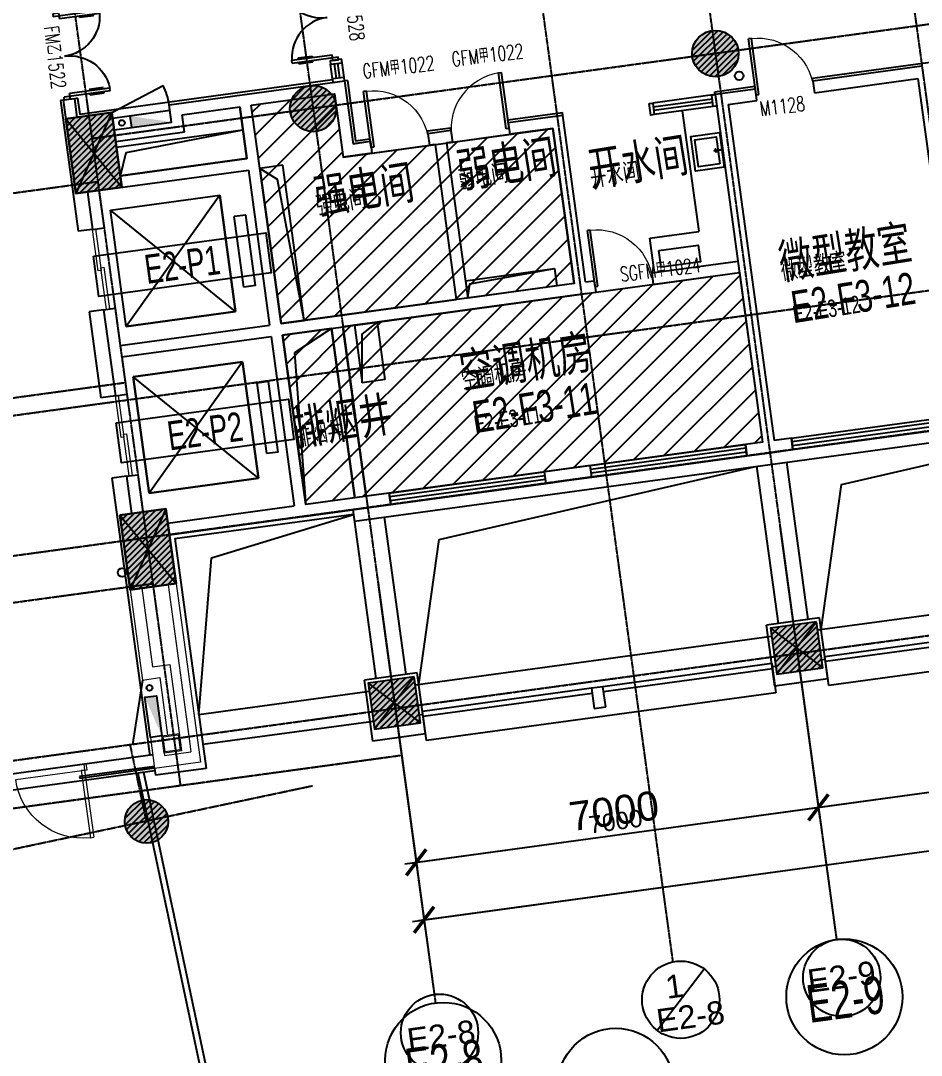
# Model space of a CAD drawing. Header units: millimetres. Extents: x -174040 to 151923, y -227569 to 142020.
# Drawn here: x -143205 to -127676, y 95516 to 113365 of the extents above; entities that cross this region are included whole.
import ezdxf
from ezdxf.enums import TextEntityAlignment as Align

# ---------------------------------------------------------------- set-up
doc = ezdxf.new("R2010")
doc.units = ezdxf.units.MM
doc.header["$LTSCALE"] = 5
doc.linetypes.add('E-RG-1F$0$$0$DOTE', pattern=[2.42, 2, -0.2, 0.02, -0.2])
doc.linetypes.add('XRE2$0$HIDDEN', pattern=[0.375, 0.25, -0.125])
for name, color, linetype in [('0S-SLAB-HOLE', 210, 'Continuous'), ('A-1-1-X-TOILEL$0$A-FIXT', 55, 'Continuous'), ('A-SYMB-DOOR', 4, 'Continuous'), ('A-SYMB-DOOR1', 4, 'Continuous'), ('A—墙体', 7, 'Continuous'), ('A—文字索引', 40, 'Continuous'), ('A—楼梯、电梯、栏杆', 50, 'Continuous'), ('A—设备管丼、主管符号', 50, 'Continuous'), ('A—轴线、尺寸', 1, 'Continuous'), ('A—门窗', 135, 'Continuous'), ('E-COLS-F3$0$0S-COLS-HATCH', 8, 'Continuous'), ('E-COLS-F3$0$0S-COLS-HATCH-I', 8, 'Continuous'), ('E-COLS-F3$0$0S-COLS-LINE', 4, 'Continuous'), ('E2-RI-3F$0$A-ROOF-DRAN', 175, 'Continuous'), ('E2-RI-3F$0$A-SYMB-DOOR', 171, 'Continuous'), ('I—平面—填充01(线状)', 8, 'Continuous'), ('I—平面—文字', 40, 'Continuous'), ('I—平面—文字（放大1：100）', 40, 'XRE2$0$HIDDEN'), ('I—平面—消防设施', 10, 'Continuous'), ('I—平面—装饰面层线', 192, 'Continuous'), ('I—平面—门', 22, 'Continuous'), ('J-STAIR楼梯', 2, 'Continuous'), ('XRE1$0$A-SYMB', 4, 'Continuous'), ('XRE1$0$A-SYMB-NUMB-T', 4, 'Continuous'), ('轴线100', 1, 'Continuous')]:
    doc.layers.add(name, color=color, linetype=linetype)
for name, color, linetype, lineweight in [('A-DOOR', 32, 'Continuous', 5), ('A-GLAZ', 140, 'Continuous', 5), ('A-GLAZ-CWMG', 3, 'Continuous', 5), ('A-WALL', 7, 'Continuous', 5), ('E2-RV-234F$0$A-DOOR', 32, 'Continuous', 5)]:
    doc.layers.add(name, color=color, linetype=linetype, lineweight=lineweight)
doc.styles.add('ARIAL', font='arial.ttf')
doc.styles.add('ECADI-TXT', font='simplex.shx', dxfattribs={"bigfont": 'hztxt.shx'})
doc.styles.add('XD2008', font='SIMYOU.TTF', dxfattribs={"width": 0.7})
doc.styles.add('XRE1$0$ECADI-TXT', font='simplex.shx', dxfattribs={"bigfont": 'hztxt.shx'})
doc.styles.add('幼圆', font='SIMYOU.TTF', dxfattribs={"width": 0.7})
doc.dimstyles.new('200', dxfattribs={"dimscale": 200, "dimtxt": 2.5, "dimasz": 2, "dimexe": 1, "dimexo": 1, "dimgap": 0.8, "dimtad": 1, "dimdec": 0, "dimdsep": 46, "dimtxsty": 'ARIAL', "dimblk1": 'ARCHTICK', "dimblk2": 'ARCHTICK', "dimsah": 1, "dimcen": -0.9, "dimdle": 1, "dimclrd": 256, "dimclre": 256, "dimclrt": 40, "dimaunit": 1, "dimadec": 0, "dimazin": 0, "dimtfac": 0.35, "dimtdec": 0, "dimtix": 1, "dimtmove": 2, "dimatfit": 3, "dimldrblk": 'ARCHTICK', "dimfxl": 0, "dimtvp": 0.8, "dimtolj": 1, "dimtzin": 0, "dimarcsym": 0})
doc.dimstyles.new('副本 100', dxfattribs={"dimscale": 100, "dimtxt": 2.5, "dimasz": 2, "dimexe": 1, "dimexo": 1, "dimgap": 0.8, "dimtad": 1, "dimdec": 0, "dimdsep": 46, "dimtxsty": 'ARIAL', "dimblk1": 'ARCHTICK', "dimblk2": 'ARCHTICK', "dimsah": 1, "dimcen": -0.9, "dimdle": 1, "dimclrd": 256, "dimclre": 256, "dimclrt": 40, "dimaunit": 1, "dimadec": 0, "dimazin": 0, "dimtfac": 0.35, "dimtdec": 0, "dimtix": 1, "dimtmove": 2, "dimatfit": 3, "dimldrblk": 'ARCHTICK', "dimfxl": 0, "dimtvp": 0.8, "dimtolj": 1, "dimtzin": 0, "dimarcsym": 0})
pattern_1 = [(45, (0, 0), (-53.0330086, 53.0330086), [])]

# ---------------------------------------------------------------- blocks, each defined once
blk = doc.blocks.new('Rectangular Mullion - Icon Glass Fins-10878370-E2 号楼三层平面图 3RD FLOOR PLAN')
at = {"layer": 'A-GLAZ', "color": 8}
for p, q in [((-22, -100), (22, -100)), ((-22, -205), (-22, -100)), ((22, -100), (22, -205)), ((22, -205), (-22, -205))]:
    blk.add_line(p, q, dxfattribs=at)
blk = doc.blocks.new('_ArchTick')
at = {"color": 0, "linetype": 'ByBlock', "const_width": 0.15}
blk.add_lwpolyline([(-0.5, -0.5), (0.5, 0.5)], dxfattribs=at)
blk = doc.blocks.new('*D264')
at = {"layer": 'A—轴线、尺寸', "linetype": 'ByBlock', "lineweight": -2}
for p, q in [((-123164, 105497), (-122487, 100543)), ((-130100, 104549), (-129423, 99595)), ((-129648, 99766), (-122316, 100768))]:
    blk.add_line(p, q, dxfattribs=at)
at = {"layer": 'Defpoints', "color": 0, "linetype": 'ByBlock'}
for p in [(-123191, 105695), (-130127, 104747), (-122514, 100741)]:
    blk.add_point(p, dxfattribs=at)
at = {"layer": 'A—轴线、尺寸', "linetype": 'ByBlock', "lineweight": -2, "xscale": 400, "yscale": 400, "zscale": 400}
for p, rotation in [((-122514, 100741), 7.783339573380966), ((-129450, 99793), 187.783339573381)]:
    blk.add_blockref('_ArchTick', p, dxfattribs=dict(at, rotation=rotation))
at = {"layer": 'A—轴线、尺寸', "color": 40, "linetype": 'ByBlock', "insert": (-126038, 100679), "char_height": 500, "attachment_point": 5, "rotation": 7.7833, "style": 'ARIAL'}
blk.add_mtext('\\A1;7000', dxfattribs=at)
blk = doc.blocks.new('*D272')
at = {"layer": 'A—轴线、尺寸', "linetype": 'ByBlock', "lineweight": -2}
for p, q in [((-67660, 112933), (-66868, 107136)), ((-136448, 97827), (-66696, 107361)), ((-137015, 103453), (-136223, 97656))]:
    blk.add_line(p, q, dxfattribs=at)
at = {"layer": 'Defpoints', "color": 0, "linetype": 'ByBlock'}
for p in [(-67687, 113132), (-66895, 107334), (-137042, 103652)]:
    blk.add_point(p, dxfattribs=at)
at = {"layer": 'A—轴线、尺寸', "linetype": 'ByBlock', "lineweight": -2, "xscale": 400, "yscale": 400, "zscale": 400}
for p, rotation in [((-66895, 107334), 7.783339573380966), ((-136250, 97854), 187.783339573381)]:
    blk.add_blockref('_ArchTick', p, dxfattribs=dict(at, rotation=rotation))
at = {"layer": 'A—轴线、尺寸', "color": 40, "linetype": 'ByBlock', "insert": (-101628, 103006), "char_height": 500, "attachment_point": 5, "rotation": 7.7833, "style": 'ARIAL'}
blk.add_mtext('\\A1;70000', dxfattribs=at)
blk = doc.blocks.new('*D273')
at = {"layer": 'A—轴线、尺寸', "linetype": 'ByBlock', "lineweight": -2}
for p, q in [((-130100, 104549), (-129423, 99595)), ((-137035, 103601), (-136358, 98647)), ((-136583, 98818), (-129251, 99820))]:
    blk.add_line(p, q, dxfattribs=at)
at = {"layer": 'Defpoints', "color": 0, "linetype": 'ByBlock'}
for p in [(-130127, 104747), (-137062, 103799), (-129450, 99793)]:
    blk.add_point(p, dxfattribs=at)
at = {"layer": 'A—轴线、尺寸', "linetype": 'ByBlock', "lineweight": -2, "xscale": 400, "yscale": 400, "zscale": 400}
for p, rotation in [((-129450, 99793), 7.783339573380966), ((-136385, 98845), 187.783339573381)]:
    blk.add_blockref('_ArchTick', p, dxfattribs=dict(at, rotation=rotation))
at = {"layer": 'A—轴线、尺寸', "color": 40, "linetype": 'ByBlock', "insert": (-132974, 99731), "char_height": 500, "attachment_point": 5, "rotation": 7.7833, "style": 'ARIAL'}
blk.add_mtext('\\A1;7000', dxfattribs=at)
blk = doc.blocks.new('XRE3')
at = {"layer": 'E-COLS-F3$0$0S-COLS-HATCH'}
h = blk.add_hatch(color=18, dxfattribs=at)
edge = h.paths.add_edge_path()
edge.add_arc((11712551, -6096421), 400, 0, 360)
h = blk.add_hatch(color=18, dxfattribs=at)
edge = h.paths.add_edge_path()
edge.add_arc((11705616, -6097369), 400, 0, 360)
for points in [[(11701351, -6097548), (11701527, -6098836), (11702320, -6098727), (11702144, -6097439)], [(11702285, -6104384), (11702461, -6105672), (11703254, -6105564), (11703078, -6104276)], [(11714295, -6106225), (11713503, -6106333), (11713611, -6107126), (11714404, -6107017)], [(11707360, -6107173), (11706567, -6107281), (11706675, -6108074), (11707468, -6107965)]]:
    blk.add_hatch(color=18, dxfattribs=at).paths.add_polyline_path(points)
h = blk.add_hatch(color=18, dxfattribs=at)
edge = h.paths.add_edge_path()
edge.add_arc((11702744, -6109667), 375, 0, 360)
at = {"layer": 'E-COLS-F3$0$0S-COLS-HATCH-I'}
h = blk.add_hatch(dxfattribs=at)
h.set_pattern_fill('ANSI31', color=256, scale=600, style=0)
h.set_pattern_definition(pattern_1)
edge = h.paths.add_edge_path()
edge.add_arc((11712551, -6096421), 400, 0, 360)
h = blk.add_hatch(dxfattribs=at)
h.set_pattern_fill('ANSI31', color=256, scale=600, style=0)
h.set_pattern_definition(pattern_1)
edge = h.paths.add_edge_path()
edge.add_arc((11705616, -6097369), 400, 0, 360)
h = blk.add_hatch(dxfattribs=at)
h.set_pattern_fill('ANSI31', color=256, scale=600, style=0)
h.set_pattern_definition([(45, (33.86, -247.7), (-53.0330086, 53.0330086), [])])
h.paths.add_polyline_path([(11701351, -6097548), (11701527, -6098836), (11702320, -6098727), (11702144, -6097439)])
h = blk.add_hatch(dxfattribs=at)
h.set_pattern_fill('ANSI31', color=256, scale=600, style=0)
h.set_pattern_definition([(45, (-399.96, 2926.115), (-53.0330086, 53.0330086), [])])
h.paths.add_polyline_path([(11702285, -6104384), (11702461, -6105672), (11703254, -6105564), (11703078, -6104276)])
h = blk.add_hatch(dxfattribs=at)
h.set_pattern_fill('ANSI31', color=256, scale=600, style=0)
h.set_pattern_definition(pattern_1)
h.paths.add_polyline_path([(11714295, -6106225), (11713503, -6106333), (11713611, -6107126), (11714404, -6107017)])
h = blk.add_hatch(dxfattribs=at)
h.set_pattern_fill('ANSI31', color=256, scale=600, style=0)
h.set_pattern_definition([(45, (-6935.51, -947.99), (-53.0330086, 53.0330086), [])])
h.paths.add_polyline_path([(11707360, -6107173), (11706567, -6107281), (11706675, -6108074), (11707468, -6107965)])
h = blk.add_hatch(dxfattribs=at)
h.set_pattern_fill('ANSI31', color=256, scale=600, style=0)
h.set_pattern_definition([(45, (181.91, -324.14), (-53.0330086, 53.0330086), [])])
edge = h.paths.add_edge_path()
edge.add_arc((11702744, -6109667), 375, 0, 360)
at = {"layer": 'Defpoints'}
for points in [[(11701351, -6097548), (11702320, -6098727)], [(11702144, -6097439), (11701527, -6098836)], [(11703078, -6104276), (11702461, -6105672)], [(11702285, -6104384), (11703254, -6105564)], [(11714295, -6106225), (11713611, -6107126)], [(11713503, -6106333), (11714404, -6107017)], [(11707360, -6107173), (11706675, -6108074)], [(11706567, -6107281), (11707468, -6107965)]]:
    blk.add_lwpolyline(points, dxfattribs=at)
at = {"layer": 'E-COLS-F3$0$0S-COLS-LINE', "color": 255}
for points in [[(11701351, -6097548), (11701527, -6098836), (11702320, -6098727), (11702144, -6097439)], [(11702285, -6104384), (11702461, -6105672), (11703254, -6105564), (11703078, -6104276)], [(11714295, -6106225), (11713503, -6106333), (11713611, -6107126), (11714404, -6107017)], [(11707360, -6107173), (11706567, -6107281), (11706675, -6108074), (11707468, -6107965)]]:
    blk.add_lwpolyline(points, close=True, dxfattribs=at)
for centre, radius in [((11712551, -6096421), 400), ((11705616, -6097369), 400), ((11702744, -6109667), 375)]:
    blk.add_circle(centre, radius, dxfattribs=at)
blk = doc.blocks.new('E2-RI-3F$0$AQE')
at = {"layer": 'E2-RI-3F$0$A-ROOF-DRAN'}
for centre in [(11712962, -6096805), (11702321, -6105374)]:
    blk.add_circle(centre, 75, dxfattribs=at)
blk = doc.blocks.new('E2-RI-3F$0$$DorLib2D$00000001')
for p, q in [((0.45, 0.975), (0.5, 0.975)), ((0.45, 0), (0.45, 0.975)), ((0.5, 0), (0.5, 0.975)), ((0.5, 0), (0.45, 0))]:
    blk.add_line(p, q)
at = {"lineweight": 13}
blk.add_arc((0.475, 0), 0.975, 91.4693, 180, dxfattribs=at)
blk = doc.blocks.new('E2-RI-3F$0$$DorLib2D$00000011')
for p, q in [((-0.342, 0.483), (-0.309, 0.483)), ((-0.342, 0.483), (-0.342, -0.05)), ((-0.309, 0.483), (-0.309, 0.017)), ((0.558, 0.483), (0.558, 0.017)), ((0.591, 0.483), (0.558, 0.483)), ((0.591, 0.483), (0.591, -0.05)), ((-0.359, 0.409), (-0.342, 0.409)), ((-0.359, 0.409), (-0.359, 0.247)), ((-0.292, 0.409), (-0.309, 0.409)), ((-0.292, 0.409), (-0.292, 0.247)), ((0.541, 0.409), (0.558, 0.409)), ((0.541, 0.409), (0.541, 0.247)), ((0.608, 0.409), (0.591, 0.409)), ((0.608, 0.409), (0.608, 0.247)), ((-0.359, 0.247), (-0.342, 0.247)), ((-0.292, 0.247), (-0.309, 0.247)), ((0.541, 0.247), (0.558, 0.247)), ((0.608, 0.247), (0.591, 0.247)), ((-0.375, 0.017), (-0.309, 0.017)), ((-0.375, 0.017), (-0.375, -0.05)), ((0.625, 0.017), (0.558, 0.017)), ((0.625, 0.017), (0.625, -0.05)), ((-0.375, -0.05), (-0.342, -0.05)), ((0.625, -0.05), (0.591, -0.05))]:
    blk.add_line(p, q)
for centre, start, end in [((-0.342, 0.017), 0, 85.904), ((0.591, 0.017), 94.096, 180)]:
    blk.add_arc(centre, 0.467, start, end)
blk = doc.blocks.new('E2-RI-3F$0$$TCHSYS$WIN2D')
for p, q in [((-0.5, 0.5), (0.5, 0.5)), ((-0.5, 0.5), (-0.5, -0.5)), ((0.5, 0.5), (0.5, -0.5)), ((0.5, 0.1667), (-0.5, 0.1667)), ((0.5, -0.1667), (-0.5, -0.1667)), ((-0.5, -0.5), (0.5, -0.5))]:
    blk.add_line(p, q)
blk = doc.blocks.new('E2-RV-234F$0$Elevator - Single Side Open - 48_w x 94_h-2412031-一层平面 1_2号楼 FIRST FLOOR PLAN B1 B2')
at = {"layer": 'E2-RV-234F$0$A-DOOR'}
for p, q in [((-355.6, -48.41875), (-1080.6, -48.41875)), ((-1080.6, -48.41875), (-1080.6, -99.21875)), ((-1080.6, -99.21875), (-355.6, -99.21875)), ((319.4, -99.21875), (-405.6, -99.21875)), ((-405.6, -99.21875), (-405.6, -150.01875)), ((-405.6, -150.01875), (319.4, -150.01875)), ((-355.6, -99.21875), (-355.6, -48.41875)), ((319.4, -150.01875), (319.4, -99.21875))]:
    blk.add_line(p, q, dxfattribs=at)
blk = doc.blocks.new('*D308')
at = {"layer": 'A—轴线、尺寸', "linetype": 'ByBlock', "lineweight": -2}
blk.add_line((-163517, 97025), (-168114, 96391), dxfattribs=at)
blk.add_arc((-133271, 101196), 34973, 187.8508, 191.9526, dxfattribs=at)
at = {"layer": 'Defpoints', "color": 0, "linetype": 'ByBlock'}
for p in [(-136082, 100808), (-137616, 100276), (-163319, 97052), (-167792, 95593), (-168960, 93641)]:
    blk.add_point(p, dxfattribs=at)
at = {"layer": 'A—轴线、尺寸', "linetype": 'ByBlock', "lineweight": -2, "xscale": 400, "yscale": 400, "zscale": 400}
for p, rotation in [((-167916, 96419), 97.8508348602832), ((-167486, 93953), 281.9526484755128)]:
    blk.add_blockref('_ArchTick', p, dxfattribs=dict(at, rotation=rotation))
at = {"layer": 'A—轴线、尺寸', "color": 40, "linetype": 'ByBlock', "insert": (-167319, 95252), "char_height": 500, "attachment_point": 5, "rotation": 279.9017, "style": 'ARIAL'}
blk.add_mtext('\\A1;4°', dxfattribs=at)
blk = doc.blocks.new('XRE1$0$ECADI-TAG-CODE')
at = {"layer": 'XRE1$0$A-SYMB-NUMB-T', "color": 1}
blk.add_lwpolyline([(0, 3.5), (15, 3.5), (15, 0), (0, 0)], close=True, dxfattribs=at)
at = {"layer": 'XRE1$0$A-SYMB-NUMB-T', "style": 'XRE1$0$ECADI-TXT', "width": 0.7}
blk.add_attdef('CODE', text='', height=2.5, dxfattribs=at).set_placement((7.5, 1.75), align=Align.MIDDLE_CENTER)
blk = doc.blocks.new('XFX-BX')
blk.add_lwpolyline([(0, 0), (0, 200), (700, 200), (700, 0)], close=True)
blk.add_solid([(0, 0), (0, 0), (700, 0), (700, 200)])
blk = doc.blocks.new('300x300')
at = {"layer": 'A-GLAZ', "color": 8}
for points in [[(11683019, -6095449), (11683319, -6095449), (11683319, -6095749), (11683019, -6095749)], [(11683039, -6095469), (11683299, -6095469), (11683299, -6095729), (11683039, -6095729)]]:
    blk.add_lwpolyline(points, close=True, dxfattribs=at)
blk = doc.blocks.new('$DorLib2D$00000001')
for p, q in [((0.45, 0.975), (0.5, 0.975)), ((0.45, 0), (0.45, 0.975)), ((0.5, 0), (0.5, 0.975)), ((0.5, 0), (0.45, 0))]:
    blk.add_line(p, q)
at = {"lineweight": 13}
blk.add_arc((0.475, 0), 0.975, 91.4693, 180, dxfattribs=at)
blk = doc.blocks.new('ECADI-TAG-DOOR')
blk = doc.blocks.new('*D535')
at = {"layer": 'Defpoints', "color": 0, "linetype": 'ByBlock'}
for p in [(-243709, 106215), (-250644, 105267), (-243031, 101261)]:
    blk.add_point(p, dxfattribs=at)
at = {"layer": '轴线100', "linetype": 'ByBlock', "lineweight": -2}
for p, q in [((-243695, 106116), (-243018, 101162)), ((-250631, 105168), (-249953, 100214)), ((-250066, 100300), (-242932, 101275))]:
    blk.add_line(p, q, dxfattribs=at)
at = {"layer": '轴线100', "linetype": 'ByBlock', "lineweight": -2, "xscale": 200, "yscale": 200, "zscale": 200}
for p, rotation in [((-243031, 101261), 7.783339565832659), ((-249967, 100313), 187.7833395658326)]:
    blk.add_blockref('_ArchTick', p, dxfattribs=dict(at, rotation=rotation))
at = {"layer": '轴线100', "color": 40, "linetype": 'ByBlock', "insert": (-246531, 101018), "char_height": 300, "attachment_point": 5, "rotation": 7.7833, "style": 'ARIAL'}
blk.add_mtext('\\A1;7000', dxfattribs=at)
blk = doc.blocks.new('*D543')
at = {"layer": 'Defpoints', "color": 0, "linetype": 'ByBlock'}
for p in [(-188204, 113652), (-187412, 107854), (-257559, 104172)]:
    blk.add_point(p, dxfattribs=at)
at = {"layer": '轴线100', "linetype": 'ByBlock', "lineweight": -2}
for p, q in [((-188191, 113553), (-187398, 107755)), ((-256866, 98361), (-187313, 107868)), ((-257546, 104073), (-256754, 98275))]:
    blk.add_line(p, q, dxfattribs=at)
at = {"layer": '轴线100', "linetype": 'ByBlock', "lineweight": -2, "xscale": 200, "yscale": 200, "zscale": 200}
for p, rotation in [((-187412, 107854), 7.783339565832659), ((-256767, 98374), 187.7833395658326)]:
    blk.add_blockref('_ArchTick', p, dxfattribs=dict(at, rotation=rotation))
at = {"layer": '轴线100', "color": 40, "linetype": 'ByBlock', "insert": (-222121, 103345), "char_height": 300, "attachment_point": 5, "rotation": 7.7833, "style": 'ARIAL'}
blk.add_mtext('\\A1;70000', dxfattribs=at)
blk = doc.blocks.new('*D544')
at = {"layer": 'Defpoints', "color": 0, "linetype": 'ByBlock'}
for p in [(-250644, 105267), (-257580, 104319), (-249967, 100313)]:
    blk.add_point(p, dxfattribs=at)
at = {"layer": '轴线100', "linetype": 'ByBlock', "lineweight": -2}
for p, q in [((-250631, 105168), (-249953, 100214)), ((-257566, 104220), (-256889, 99266)), ((-257002, 99352), (-249868, 100327))]:
    blk.add_line(p, q, dxfattribs=at)
at = {"layer": '轴线100', "linetype": 'ByBlock', "lineweight": -2, "xscale": 200, "yscale": 200, "zscale": 200}
for p, rotation in [((-249967, 100313), 7.783339565832659), ((-256903, 99365), 187.7833395658326)]:
    blk.add_blockref('_ArchTick', p, dxfattribs=dict(at, rotation=rotation))
at = {"layer": '轴线100', "color": 40, "linetype": 'ByBlock', "insert": (-253466, 100070), "char_height": 300, "attachment_point": 5, "rotation": 7.7833, "style": 'ARIAL'}
blk.add_mtext('\\A1;7000', dxfattribs=at)
blk = doc.blocks.new('*D567')
at = {"layer": 'Defpoints', "color": 0, "linetype": 'ByBlock'}
for p in [(-257155, 101214), (-258689, 100682), (-284605, 97462), (-287317, 96275), (-289284, 94205)]:
    blk.add_point(p, dxfattribs=at)
at = {"layer": '轴线100', "linetype": 'ByBlock', "lineweight": -2}
blk.add_line((-284704, 97449), (-287535, 97061), dxfattribs=at)
blk.add_arc((-254389, 101592), 33355, 187.7833, 191.9526, dxfattribs=at)
at = {"layer": '轴线100', "linetype": 'ByBlock', "lineweight": -2, "xscale": 200, "yscale": 200, "zscale": 200}
for p, rotation in [((-287436, 97075), 97.78334124777838), ((-287020, 94684), 281.9526484755123)]:
    blk.add_blockref('_ArchTick', p, dxfattribs=dict(at, rotation=rotation))
at = {"layer": '轴线100', "color": 40, "linetype": 'ByBlock', "insert": (-287048, 95911), "char_height": 250, "attachment_point": 5, "rotation": 279.868, "style": 'ARIAL'}
blk.add_mtext('\\A1;4°', dxfattribs=at)
blk = doc.blocks.new('A$C1C9D1350')
at = {"layer": '轴线100', "linetype": 'E-RG-1F$0$$0$DOTE'}
for p, q in [((-250680.8, 131379.6), (-246187.8, 98508.5)), ((-254148.6, 130905.6), (-249655.5, 98034.5)), ((-256972.3, 130519.6), (-252479.3, 97648.5)), ((-261084.1, 129957.6), (-256591, 97086.5)), ((-264898.6, 129436.2), (-260969.7, 100692.7)), ((-186312.4, 122262), (-262494.6, 111848.9)), ((-185597.9, 117765.2), (-264888.7, 106927.2)), ((-185383.6, 115374.3), (-264674.4, 104536.3)), ((-184843.5, 111915.6), (-289831.2, 97565.2)), ((-262393.1, 111105.8), (-291144.9, 107175.8)), ((-261919.1, 107638.1), (-290670.9, 103708.1)), ((-261445.1, 104170.3), (-290196.9, 100240.3)), ((-261553.8, 100075.4), (-261832.6, 101392.2)), ((-284604.7, 97462.1), (-257155.2, 101214.1)), ((-258689, 100681.9), (-289282.7, 94205.4))]:
    blk.add_line(p, q, dxfattribs=at)
at = {"layer": '轴线100', "linetype": 'ByBlock'}
blk.add_line((-251939.1, 97524.7), (-252743.3, 96467.9), dxfattribs=at)
for centre in [(-249564.8, 97374), (-252341.2, 96996.3), (-256500.7, 96426)]:
    blk.add_circle(centre, 666.7, dxfattribs=at)
at = {"layer": '轴线100', "color": 40, "style": 'ARIAL'}
for s, p in [('E2-9', (-249567.8, 97392.7)), ('1', (-252448.9, 97229)), ('E2-8', (-252173, 96708.3)), ('E2-8', (-256472.9, 96376.1))]:
    blk.add_text(s, height=400, rotation=7.78334, dxfattribs=at).set_placement(p, align=Align.MIDDLE_CENTER)
at = {"layer": '轴线100', "linetype": 'ByBlock'}
for base, p1, p2, picture, middle in [((-187412, 107854.4), (-257559.5, 104171.8), (-188204.4, 113651.7), '*D543', (-222121.1, 103345.5)), ((-243031.5, 101261.3), (-250644.1, 105267.2), (-243708.6, 106215.2), '*D535', (-246530.8, 101018.3)), ((-249967, 100313.3), (-257579.6, 104319.2), (-250644.1, 105267.2), '*D544', (-253466.3, 100070.3))]:
    dim = blk.add_linear_dim(base=base, p1=p1, p2=p2, angle=7.78334, dimstyle='副本 100', override={"dimtxt": 3}, dxfattribs=at)
    dim.commit()
    dim.dimension.update_dxf_attribs({"geometry": picture, "text_midpoint": middle})
dim = blk.add_angular_dim_2l(base=(-287317.1, 96274.8), line1=((-258689, 100681.9), (-289284, 94205.1)), line2=((-284604.7, 97462.1), (-257155.2, 101214.1)), dimstyle='副本 100', dxfattribs=at)
dim.commit()
dim.dimension.update_dxf_attribs({"geometry": '*D567', "text_midpoint": (-287048.2, 95911)})

msp = doc.modelspace()

# ---------------------------------------------------------------- hatches: boundary and pattern name
at = {"layer": 'I—平面—填充01(线状)'}
h = msp.add_hatch(dxfattribs=at)
h.set_pattern_fill('ANSI31', color=256, scale=100, style=0)
h.paths.add_polyline_path([(-139230.2, 111905.8), (-137793.2, 112102.2), (-137644.2, 111012.6), (-134027.9, 111506.9), (-133662.2, 108831.6), (-138715.6, 108140.9)])
h.paths.add_polyline_path([(-138688.5, 107942.7), (-130811.7, 109019.4), (-130412.4, 106095.3), (-138288.6, 105020.2)])

# ---------------------------------------------------------------- linework, layer by layer
at = {"layer": 'A-1-1-X-TOILEL$0$A-FIXT'}
for p, q in [((-131799, 111811.6), (-131514.5, 109730.7)), ((-132356.2, 109615.7), (-131514.5, 109730.7)), ((-132274.9, 109021.2), (-132356.2, 109615.7))]:
    msp.add_line(p, q, dxfattribs=at)
msp.add_lwpolyline([(-131076, 110839.6), (-131571.4, 110772), (-131652.6, 111366.4), (-131157.2, 111434.1), (-131075.9, 110839.6)], dxfattribs=at)
for points in [[(-131149.2, 110895.2), (-131515.7, 110845.1), (-131579.4, 111310.8), (-131212.8, 111360.9)], [(-131131.4, 111134.8), (-131248, 111118.9), (-131248, 111118.9), (-131131.4, 111134.8)], [(-131214.2, 111093.2), (-131214.2, 111093.2), (-131222.4, 111152.7), (-131222.4, 111152.7)], [(-132200.7, 109397.8), (-131524.4, 109490.2), (-131485.7, 109206.8), (-132162, 109114.4)]]:
    msp.add_lwpolyline(points, close=True, dxfattribs=at)
at = {"layer": 'A-DOOR'}
msp.add_line((-143291.8, 100273.9, 0), (-142102.9, 100436.4, 0), dxfattribs=at)
at = {"layer": 'A-GLAZ-CWMG', "color": 8}
msp.add_lwpolyline([(-142073.5, 100546.4), (-142117.1, 100540.4), (-142102.9, 100436.4), (-142059.3, 100442.4)], close=True, dxfattribs=at)
at = {"layer": 'A-WALL'}
for p, q in [((-141317.2, 103546.1), (-141104.6, 101990.6, 0)), ((-141119.1, 103573.2), (-140933.6, 102215.9, 0)), ((-140663.3, 103635.2, 0), (-140282.8, 100851.4, 0)), ((-140524.6, 103654.5), (-140103.4, 100573.1)), ((-140933.6, 102215.9, 0), (-140636.3, 102256.5, 0)), ((-140933.6, 102215.9, 0), (-140636.3, 102256.5, 0)), ((-140636.3, 102256.5, 0), (-140446.7, 100869.4, 0)), ((-141104.6, 101990.6, 0), (-140807.4, 102031.2, 0)), ((-140807.4, 102031.2, 0), (-140672, 101040.5, 0)), ((-140771, 101026.9, 0), (-140725, 100690)), ((-140969.2, 100999.8, 0), (-140895.9, 100464.8)), ((-140288.2, 100891, 0), (-140269.2, 100752.3)), ((-140725, 100690), (-140269.2, 100752.3)), ((-140103.4, 100573.1), (-140896.1, 100464.8))]:
    msp.add_line(p, q, dxfattribs=at)
at = {"layer": 'A—墙体'}
for p, q in [((-127664.4, 112578.6), (-129546.9, 112321.3)), ((-139257.3, 112104), (-137622.1, 112327.5)), ((-137622.1, 112327.5), (-137473.2, 111237.8)), ((-129546.9, 112321.3), (-129519.8, 112123.1)), ((-129519.8, 112123.1), (-127736.4, 112366.9)), ((-127736.4, 112366.9), (-126943.9, 106569)), ((-140644.3, 111914.4), (-139257.3, 112104)), ((-140644.3, 111914.4), (-139257.3, 112104)), ((-139230.2, 111905.8), (-137793.2, 112102.3)), ((-137793.2, 112102.3), (-137644.2, 111012.6)), ((-130537.7, 112185.9), (-131231.2, 112091.1)), ((-130510.6, 111987.7), (-130537.7, 112185.9)), ((-142273.6, 112019.8), (-142471.8, 111992.7)), ((-142471.8, 111992.7), (-142414.3, 111571.8)), ((-142229.6, 111698), (-142273.6, 112019.8)), ((-140603.7, 111617.2), (-140644.3, 111914.5)), ((-140603.7, 111617.2), (-140644.3, 111914.5)), ((-131231.2, 112091.1), (-130411.7, 106095.4)), ((-131006, 111920), (-130510.6, 111987.7)), ((-131006, 111920), (-130213.5, 106122.5)), ((-140419.1, 111743.3), (-139428.4, 111878.7)), ((-140419.1, 111743.3), (-139428.4, 111878.7)), ((-140378.5, 111446.1), (-140419.1, 111743.4)), ((-140378.5, 111446.1), (-140419.1, 111743.4)), ((-139306.5, 110987.3), (-139428.4, 111879)), ((-139428.4, 111878.7), (-139306.5, 110987)), ((-139428.4, 111878.7), (-139306.5, 110987)), ((-138715.6, 108141.1), (-139230.2, 111905.8)), ((-133856.8, 111732.2), (-134798.1, 111603.5)), ((-134798.1, 111603.5), (-134771, 111405.3)), ((-133464, 108858.7), (-133856.8, 111732.2)), ((-141567.5, 111283.5), (-140378.5, 111446.1)), ((-141567.5, 111283.5), (-140378.5, 111446.1)), ((-135788.8, 111468.1), (-136185.2, 111413.9)), ((-136185.2, 111413.9), (-136158.1, 111215.7)), ((-135788.8, 111468.1), (-135761.8, 111269.9)), ((-134027.9, 111506.9), (-134771, 111405.3)), ((-133662.2, 108831.6), (-134027.9, 111506.9)), ((-137175.9, 111278.5), (-137473.2, 111237.8)), ((-137175.9, 111278.5), (-137472.8, 111237.9)), ((-137175.9, 111278.5), (-137148.9, 111080.3)), ((-137175.9, 111278.5), (-137148.9, 111080.3)), ((-136059.4, 111229.2), (-136158.1, 111215.7)), ((-136059.4, 111229.2), (-135693.7, 108554.2)), ((-135761.8, 111269.9), (-135861.2, 111256.3)), ((-135861.2, 111256.3), (-135495.5, 108581)), ((-137148.9, 111080.3), (-137644.2, 111012.6)), ((-137148.9, 111080.3), (-137643.9, 111012.6)), ((-141486.2, 110689.1), (-139306.5, 110987)), ((-141486.2, 110689.1), (-139306.5, 110987)), ((-142251.7, 110382.6), (-139279.4, 110788.9)), ((-142251.7, 110382.6), (-139279.4, 110788.9)), ((-139279.4, 110788.9), (-138913.7, 108113.7)), ((-139279.4, 110788.9), (-138913.7, 108113.7)), ((-142053.6, 110409.7), (-141965.6, 109765.6)), ((-142053.6, 110409.7), (-141965.6, 109765.6)), ((-141855.4, 110436.7), (-141767.4, 109792.7)), ((-141855.4, 110436.7), (-141767.4, 109792.7)), ((-141965.6, 109765.6), (-141767.4, 109792.7)), ((-141965.6, 109765.6), (-141767.4, 109792.7)), ((-132324.4, 109014.5), (-130838.8, 109217.5)), ((-133464, 108858.7), (-133315.2, 108879)), ((-133315.2, 108879), (-133288.1, 108680.9)), ((-132324.4, 109014.5), (-132297.4, 108816.3)), ((-132297.4, 108816.3), (-130811.7, 109019.4)), ((-133662.2, 108831.6), (-135495.5, 108581)), ((-138715.6, 108141.1), (-135693.7, 108554.2)), ((-133437, 108660.5), (-137647.8, 108084.9)), ((-133436.9, 108660.5), (-133288.1, 108680.9)), ((-141775.9, 108378.5), (-141577.8, 108405.6)), ((-141775.9, 108378.5), (-141577.8, 108405.6)), ((-141775.9, 108378.5), (-141572.8, 106892.4)), ((-141775.9, 108378.5), (-141572.8, 106892.4)), ((-141577.8, 108405.6), (-141489.8, 107761.6)), ((-141577.8, 108405.6), (-141489.8, 107761.6)), ((-141489.8, 107761.6), (-138913.7, 108113.7)), ((-141489.8, 107761.6), (-138913.7, 108113.7)), ((-137845.9, 108057.8), (-138688.5, 107942.7)), ((-138688.2, 107943), (-137846, 108058.1)), ((-138688.2, 107943), (-137846, 108058.1)), ((-137846, 108058.1), (-137446.4, 105134.8)), ((-137446.4, 105135), (-137845.9, 108057.8)), ((-137647.8, 108084.9), (-137248.2, 105161.8)), ((-137248.2, 105161.8), (-137647.8, 108084.9)), ((-141462.7, 107563.5), (-138886.6, 107915.6)), ((-141462.7, 107563.5), (-138886.6, 107915.6)), ((-138886.6, 107915.6), (-138487.1, 104992.8)), ((-138886.6, 107915.6), (-138487.1, 104992.8)), ((-138688.2, 107943), (-138288.6, 105020.2)), ((-138688.2, 107943), (-138288.6, 105020.2)), ((-141462.7, 107563.5), (-141374.6, 106919.5)), ((-141462.7, 107563.5), (-141374.6, 106919.5)), ((-141572.8, 106892.4), (-141374.6, 106919.5)), ((-141572.8, 106892.4), (-141374.6, 106919.5)), ((-130411.7, 106095.4), (-130708.9, 106054.8)), ((-130708.9, 106054.8), (-130681.9, 105856.7)), ((-129916.3, 106163.1), (-130213.5, 106122.5)), ((-129889.2, 105964.9), (-129916.3, 106163.1)), ((-130681.9, 105856.7), (-130285.5, 105910.8)), ((-130285.5, 105910.8), (-129889.2, 105964.9)), ((-133384.1, 105689.5), (-134176.8, 105581.3)), ((-133357, 105491.4), (-133384.1, 105689.5)), ((-141383.2, 105505.3), (-141185, 105532.4)), ((-141383.2, 105505.3), (-141185, 105532.4)), ((-141383.2, 105505.3), (-141295.2, 104861.3)), ((-141383.2, 105505.3), (-141295.2, 104861.3)), ((-141185, 105532.4), (-141097, 104888.3)), ((-141185, 105532.4), (-141097, 104888.3)), ((-134176.8, 105581.3), (-134149.7, 105383.1)), ((-133753.4, 105437.2), (-133357, 105491.4)), ((-134149.7, 105383.1), (-133753.4, 105437.2)), ((-137446.4, 105134.8), (-138289, 105019.8)), ((-136851.9, 105216), (-137248.2, 105161.9)), ((-136851.9, 105216), (-137248.2, 105161.9)), ((-136824.9, 105017.8), (-136851.9, 105216)), ((-140666.8, 104694.8), (-138487.1, 104992.8)), ((-140666.8, 104694.8), (-138487.1, 104992.8)), ((-138361, 104808.1), (-136824.9, 105017.8)), ((-140639.7, 104496.7), (-138261.9, 104821.7)), ((-140639.7, 104496.7), (-138261.9, 104821.7))]:
    msp.add_line(p, q, dxfattribs=at)
for points in [[(-142427.8, 111670.6), (-141635.2, 111778.9), (-141459.1, 110490.9), (-142251.7, 110382.6)], [(-142427.8, 111670.6), (-141635.2, 111778.9), (-141459.1, 110490.9), (-142251.7, 110382.6)], [(-141493.3, 104834.2), (-140700.7, 104942.5), (-140524.6, 103654.5), (-141317.2, 103546.1)], [(-141493.3, 104834.2), (-140700.7, 104942.5), (-140524.6, 103654.5), (-141317.2, 103546.1)]]:
    msp.add_lwpolyline(points, close=True, dxfattribs=at)
at = {"layer": 'A—楼梯、电梯、栏杆'}
for p, q in [((-141658.5, 110097.1), (-139774.2, 110354.2)), ((-139774.2, 110354.2), (-141384.1, 108089.5)), ((-139774.2, 110354.2), (-139499.8, 108346.7)), ((-139499.8, 108346.7), (-139774.2, 110354.2)), ((-139499.8, 108346.7), (-141658.5, 110097.1)), ((-141384.1, 108089.5), (-141658.5, 110097.1)), ((-139323.8, 110012), (-139522, 109984.9)), ((-139355.8, 108770), (-139522, 109984.9)), ((-139157.6, 108797.1), (-139323.8, 110012)), ((-139157.6, 108797.1), (-139355.8, 108770)), ((-139499.8, 108346.7), (-141384.1, 108089.5)), ((-141384.1, 108089.5), (-139499.8, 108346.7)), ((-141265.8, 107223.8), (-139381.5, 107480.9)), ((-139381.5, 107480.9), (-141265.8, 107223.8)), ((-141265.8, 107223.8), (-139381.5, 107480.9)), ((-139381.5, 107480.9), (-140991.4, 105216.3)), ((-139381.5, 107480.9), (-139107.1, 105473.4)), ((-139107.1, 105473.4), (-139381.5, 107480.9)), ((-139381.5, 107480.9), (-139107.1, 105473.4)), ((-139107.1, 105473.4), (-141265.8, 107223.8)), ((-140991.4, 105216.3), (-141265.8, 107223.8)), ((-141265.8, 107223.8), (-140991.4, 105216.3)), ((-140991.4, 105216.3), (-141265.8, 107223.8)), ((-138931.1, 107138.7), (-139129.2, 107111.6)), ((-138963, 105896.8), (-139129.2, 107111.6)), ((-138764.8, 105923.8), (-138931.1, 107138.7)), ((-138764.8, 105923.8), (-138963, 105896.8)), ((-139107.1, 105473.4), (-140991.4, 105216.3)), ((-140991.4, 105216.3), (-139107.1, 105473.4)), ((-139107.1, 105473.4), (-140991.4, 105216.3)), ((-136367.6, 102113.3), (-137279.1, 101988.7))]:
    msp.add_line(p, q, dxfattribs=at)
at = {"layer": 'A—设备管丼、主管符号', "color": 2}
for p, q in [((-135536.2, 108878.5), (-134000.4, 109088.2)), ((-134000.4, 109088.2), (-133959.8, 108790.9)), ((-135536.2, 108878.5), (-135495.5, 108581)), ((-133959.8, 108790.9), (-135495.5, 108581))]:
    msp.add_line(p, q, dxfattribs=at)
at = {"layer": 'A—设备管丼、主管符号'}
for p, q in [((-137053.4, 108165.1), (-137449.5, 108110.9)), ((-136918, 107174.3), (-137053.4, 108165.1)), ((-137449.5, 108110.9), (-137314.3, 107120.1)), ((-136918, 107174.3), (-137314.3, 107120.1))]:
    msp.add_line(p, q, dxfattribs=at)
msp.add_lwpolyline([(-141553.4, 111184.8), (-139374.1, 111482.7), (-139306.3, 110987.3), (-141485.7, 110689.4)], close=True, dxfattribs=at)
for points in [[(-141485.7, 110689.6), (-141386.7, 111092.2), (-139376.1, 111482.4)], [(-138684.9, 110870.1), (-139081.2, 110816), (-138715.6, 108140.8), (-138319.2, 108195), (-138684.9, 110870.1)], [(-138319.2, 108195), (-138778.6, 110627.5), (-139081.2, 110816)], [(-137314.3, 107120.1), (-137314.3, 107955.9), (-137053.4, 108165.1)], [(-137846.4, 108057.6), (-138486.4, 107633.1), (-138292.8, 105071.1)], [(-129405, 102863.1), (-129052.7, 105364), (-123620.4, 106618.8)], [(-136340.5, 101915.1), (-135988.2, 104416), (-130555.9, 105670.9)], [(-140133.2, 101396.7), (-139912.5, 104098.9), (-137468.2, 104848.9)]]:
    msp.add_lwpolyline(points, dxfattribs=at)
at = {"layer": 'A—设备管丼、主管符号', "color": 2}
msp.add_lwpolyline([(-135495.7, 108582.7), (-135461.3, 108824.4), (-134000.4, 109088.2)], dxfattribs=at)
at = {"layer": 'A—轴线、尺寸', "linetype": 'E-RG-1F$0$$0$DOTE'}
for p, q in [((-129812, 102444.4), (-129138.2, 97514.3)), ((-136747.6, 101496.4), (-136053.7, 96420.3)), ((-164087.4, 96941.9), (-136637.9, 100693.9)), ((-138171.7, 100161.7), (-168765.3, 93685.2)), ((-133229, 95942.5), (-133230.2, 95948.2))]:
    msp.add_line(p, q, dxfattribs=at)
at = {"layer": 'A—轴线、尺寸', "linetype": 'ByBlock'}
msp.add_line((-135077.2, 98014.6), (-117281.2, 100447.1), dxfattribs=at)
for centre in [(-129002.9, 96523.5), (-135918.4, 95429.5), (-132946.9, 94983.1)]:
    msp.add_circle(centre, 1000, dxfattribs=at)
at = {"layer": 'A—门窗'}
for p, q in [((-137699.6, 112377.4), (-137734.1, 112630.1)), ((-137630.2, 112386.9), (-137664.8, 112639.6)), ((-137828.4, 112359.8), (-137862.9, 112612.5)), ((-137759, 112369.3), (-137793.6, 112622)), ((-131231.2, 112091.1), (-132306.6, 111944.1)), ((-131281.2, 112013.6), (-132297.1, 111874.7)), ((-131273, 111954.1), (-132288.9, 111815.3)), ((-131263.6, 111884.8), (-132279.5, 111745.9)), ((-140900.4, 100499.9), (-142188.4, 100323.8)), ((-140890.1, 100425.2), (-160655.9, 97723.5)), ((-142188.4, 100323.8), (-142185, 100298.7)), ((-142185, 100298.7), (-140897, 100474.7))]:
    msp.add_line(p, q, dxfattribs=at)
at = {"layer": 'A—门窗', "color": 8}
for p, q in [((-137452, 104730), (-123580.7, 106624.3)), ((-130516.3, 105677.1), (-130145.5, 102963.7)), ((-130001.1, 105747.5), (-129630.2, 103034.2)), ((-140549.9, 104429.2, 0), (-137468.5, 104849.9, 0)), ((-137478.9, 104927.2), (-137081, 102015.8)), ((-136936.8, 104800.4), (-136565.8, 102086.2)), ((-140549.9, 104429.2, 0), (-140008.2, 100465.9, 0)), ((-129464.4, 102855), (-123321.6, 103694.6)), ((-129432.1, 103061.3), (-130343.6, 102936.7)), ((-129630, 103034.5), (-130145.2, 102964.1)), ((-129288.5, 102011), (-129432.1, 103061.3)), ((-130200.1, 101886.4), (-130343.6, 102936.7)), ((-129341.4, 102397.7), (-126428.5, 102795.8)), ((-129329.9, 102313.6), (-126417, 102711.8)), ((-123248.5, 102716.7), (-129272.4, 101893.3)), ((-129329.9, 102313.6), (-129341.4, 102397.7)), ((-129272.4, 101893.3), (-129329.9, 102313.6)), ((-136367.6, 102113.3), (-137279.1, 101988.7)), ((-136224, 101063), (-136367.6, 102113.3)), ((-130252.9, 102273.1), (-133165.8, 101874.9)), ((-133154.3, 101790.9), (-130241.4, 102189)), ((-130252.9, 102273.1), (-130241.4, 102189)), ((-130241.4, 102189), (-130184, 101768.7)), ((-137135.6, 100938.4), (-137279.1, 101988.7)), ((-129288.5, 102011), (-130200.1, 101886.4)), ((-133364, 101847.9), (-136276.9, 101449.7)), ((-136265.4, 101365.6), (-133352.5, 101763.8)), ((-130184, 101768.7), (-136207.9, 100945.3)), ((-133165.5, 101875.3), (-133363.7, 101848.2)), ((-133363.7, 101848.2), (-133316.3, 101501.4)), ((-133118.1, 101528.5), (-133165.5, 101875.3)), ((-136265.4, 101365.6), (-136276.9, 101449.7)), ((-133316.3, 101501.4), (-133118.1, 101528.5)), ((-136207.9, 100945.3), (-136265.4, 101365.6)), ((-136224, 101063), (-137135.6, 100938.4)), ((-140896.1, 100464.8), (-140880.1, 100346.7, 0)), ((-140008.2, 100465.9, 0), (-140880.1, 100346.7, 0))]:
    msp.add_line(p, q, dxfattribs=at)
at = {"layer": 'A—门窗'}
for points in [[(-137664.8, 112639.6), (-137672.9, 112699), (-137871, 112671.9), (-137862.9, 112612.5)], [(-137622.1, 112327.5), (-137630.2, 112386.9), (-137828.4, 112359.8), (-137820.3, 112300.4)], [(-132366, 111936), (-132306.6, 111944.1), (-132279.5, 111745.9), (-132338.9, 111737.8)], [(-131290.6, 112082.9), (-131231.2, 112091.1), (-131204.1, 111892.9), (-131263.6, 111884.8)]]:
    msp.add_lwpolyline(points, close=True, dxfattribs=at)
at = {"layer": 'A—门窗', "color": 8}
for points in [[(-136400, 101907), (-130257.1, 102746.6)], [(-129394, 102339.8), (-129334.6, 102347.9)], [(-130246.1, 102223.3), (-130186.7, 102231.4)], [(-140135.2, 101396.4), (-137192.6, 101798.6)], [(-136329.5, 101391.8), (-136270.1, 101399.9)], [(-140064.8, 100881.2), (-137122.2, 101283.4)], [(-140064.8, 100881.2), (-137122.2, 101283.4)]]:
    msp.add_lwpolyline(points, dxfattribs=at)
at = {"layer": 'A—门窗'}
msp.add_lwpolyline([(-160416.4, 98039.1), (-140928.2, 100702.9)], dxfattribs=at)
at = {"layer": 'I—平面—填充01(线状)'}
msp.add_lwpolyline([(-139230.2, 111905.8), (-137793.2, 112102.2), (-137644.2, 111012.6), (-134027.9, 111506.9), (-133662.2, 108831.6), (-138715.6, 108140.9), (-139230.2, 111905.8)], dxfattribs=at)
msp.add_lwpolyline([(-138688.5, 107942.7), (-130811.7, 109019.4), (-130412.4, 106095.3), (-138288.6, 105020.2)], close=True, dxfattribs=at)
at = {"layer": 'I—平面—消防设施'}
msp.add_lwpolyline([(-140630.8, 111815.3), (-141621.6, 111679.9), (-141594.5, 111481.7), (-140603.7, 111617.1)], close=True, dxfattribs=at)
for centre in [(-141459.4, 111601.1), (-140985.2, 101855.5, 0)]:
    msp.add_circle(centre, 50, dxfattribs=at)
at = {"layer": 'I—平面—装饰面层线'}
for p, q in [((-137572.6, 112334.3), (-137622.1, 112327.5)), ((-129546.9, 112321.3), (-129553.6, 112370.8)), ((-131231.2, 112091.1), (-131238, 112140.6)), ((-130537.7, 112185.9), (-130544.4, 112235.4)), ((-142471.8, 111992.7), (-142521.5, 111986)), ((-142521.5, 111986), (-142213.3, 109731.8)), ((-142224.1, 112026.6), (-142273.6, 112019.8)), ((-133856.8, 111732.2), (-133863.6, 111781.7)), ((-134798.1, 111603.5), (-134804.8, 111653)), ((-136185.2, 111413.9), (-136191.9, 111463.4)), ((-135788.8, 111468.1), (-135795.6, 111517.6)), ((-137175.9, 111278.5), (-137182.7, 111328)), ((-141965.6, 109765.6), (-142213.3, 109731.8)), ((-141775.9, 108378.5), (-142023.7, 108344.7)), ((-142023.7, 108344.7), (-141820.5, 106858.5)), ((-141572.8, 106892.4), (-141820.5, 106858.5)), ((-141383.2, 105505.3), (-141630.9, 105471.4)), ((-141630.9, 105471.4), (-140982.1, 100725.6)), ((-140982.1, 100725.6), (-140978.1, 100696.1))]:
    msp.add_line(p, q, dxfattribs=at)
for points in [[(-129553.6, 112370.8), (-125788.7, 112885.4)], [(-142224.1, 112026.6), (-142186.8, 111754), (-137827, 112349.9)], [(-137572.6, 112334.3), (-137430.1, 111294.2), (-137182.7, 111328)], [(-131238, 112140.6), (-130544.4, 112235.4)], [(-134804.8, 111653), (-133863.6, 111781.7)], [(-136191.9, 111463.4), (-135795.6, 111517.6)]]:
    msp.add_lwpolyline(points, dxfattribs=at)
at = {"layer": 'I—平面—门'}
for p, q in [((-135761.8, 111269.9), (-134771, 111405.3)), ((-137148.9, 111080.3), (-136158.1, 111215.7))]:
    msp.add_line(p, q, dxfattribs=at)
msp.add_lwpolyline([(-141635.2, 111779.2), (-140750, 112244.5)], dxfattribs=at)
at = {"layer": 'I—平面—门', "elevation": 0}
msp.add_lwpolyline([(-141104.6, 101990.6), (-141279.4, 100875.5)], dxfattribs=at)
at = {"layer": 'I—平面—门'}
msp.add_arc((-141635.2, 111779.2), 1000, 7.78371, 27.72594, dxfattribs=at)
at = {"layer": 'J-STAIR楼梯'}
for p, q in [((-141185.2, 100384.9), (-138546.2, 87918.7)), ((-141085.8, 100398.4), (-138406.9, 87743.7))]:
    msp.add_line(p, q, dxfattribs=at)

# ---------------------------------------------------------------- block references
at = {"layer": '0S-SLAB-HOLE', "rotation": 7.783340592339949}
msp.add_blockref('300x300', (-12541649.2, 4558118.5, 0), dxfattribs=at)
at = {"layer": 'A-DOOR', "xscale": -1200.000000000001, "yscale": 1200.000000000001, "zscale": 1200.000000000001, "rotation": 187.7934677133649}
msp.add_blockref('$DorLib2D$00000001', (-142697.3, 100355.1, 0), dxfattribs=at)
at = {"layer": 'A-GLAZ-CWMG', "color": 8, "extrusion": (0, 0, -1), "rotation": 172.2166604316104}
msp.add_blockref('Rectangular Mullion - Icon Glass Fins-10878370-E2 号楼三层平面图 3RD FLOOR PLAN', (142067.5, 100340.3), dxfattribs=at)
at = {"layer": 'A-SYMB-DOOR1'}
ref = msp.add_blockref('ECADI-TAG-DOOR', (-138213.8, 112687.5), dxfattribs=dict(at, xscale=100.0000000022703, yscale=100.0000000022703, zscale=100.0000000022703, rotation=276.9383738938483))
ref.add_attrib('门窗主编号1', 'MLC1528', dxfattribs={"layer": 'A-SYMB-DOOR', "height": 250, "rotation": 276.93837, "style": 'ECADI-TXT', "width": 0.7}).set_placement((-137518.5, 113003.8), align=Align.RIGHT)
ref = msp.add_blockref('ECADI-TAG-DOOR', (-143366.1, 111857.7), dxfattribs=dict(at, xscale=100.0000000022703, yscale=100.0000000022704, zscale=100.0000000022704, rotation=277.0613646212589))
ref.add_attrib('门窗主编号1', 'FM乙1522', dxfattribs={"layer": 'A-SYMB-DOOR', "height": 250, "rotation": 277.06136, "style": 'ECADI-TXT', "width": 0.7}).set_placement((-142671.5, 112175.5), align=Align.RIGHT)
ref = msp.add_blockref('ECADI-TAG-DOOR', (-134204.7, 112028.8), dxfattribs=dict(at, xscale=100.0000000022703, yscale=100.0000000022703, zscale=100.0000000022703, rotation=7))
ref.add_attrib('门窗主编号1', 'GFM甲1022', dxfattribs={"layer": 'A-SYMB-DOOR', "height": 250, "rotation": 7, "style": 'ECADI-TXT', "width": 0.7}).set_placement((-134521.8, 112723.8), align=Align.RIGHT)
ref = msp.add_blockref('ECADI-TAG-DOOR', (-135739.3, 111822.3), dxfattribs=dict(at, xscale=100.0000000022703, yscale=100.0000000022703, zscale=100.0000000022703, rotation=7))
ref.add_attrib('门窗主编号1', 'GFM甲1022', dxfattribs={"layer": 'A-SYMB-DOOR', "height": 250, "rotation": 7, "style": 'ECADI-TXT', "width": 0.7}).set_placement((-136056.3, 112517.3), align=Align.RIGHT)
ref = msp.add_blockref('ECADI-TAG-DOOR', (-129353.9, 111119.5), dxfattribs=dict(at, xscale=100.0000000022704, yscale=100.0000000022704, zscale=100.0000000022704, rotation=7))
ref.add_attrib('门窗主编号1', 'M1128', dxfattribs={"layer": 'A-SYMB-DOOR', "height": 250, "rotation": 7, "style": 'ECADI-TXT', "width": 0.7}).set_placement((-129671, 111814.5), align=Align.RIGHT)
ref = msp.add_blockref('ECADI-TAG-DOOR', (-131377.6, 108279.3), dxfattribs=dict(at, xscale=100.0000000022703, yscale=100.0000000022703, zscale=100.0000000022703, rotation=7))
ref.add_attrib('门窗主编号1', 'SGFM甲1024', dxfattribs={"layer": 'A-SYMB-DOOR', "height": 250, "rotation": 7, "style": 'ECADI-TXT', "width": 0.7}).set_placement((-131467.2, 109032.4), align=Align.RIGHT)
at = {"layer": 'A—门窗'}
msp.add_blockref('XRE3', (-11843778.7, 6209218.7), dxfattribs=at)
for p, xscale, yscale, zscale, rotation in [((-128565.2, 106246.7), 2699.999999999526, 200, 2699.999999999526, 7.776161100150746), ((-132033, 105773.1), -2699.999999999652, 200.0000000000002, 2700, 187.7761611001704), ((-135500.8, 105299.5), 2699.999999999526, 200, 2699.999999999526, 7.776161100150746)]:
    msp.add_blockref('E2-RI-3F$0$$TCHSYS$WIN2D', p, dxfattribs=dict(at, xscale=xscale, yscale=yscale, zscale=zscale, rotation=rotation))
at = {"layer": 'E2-RI-3F$0$A-SYMB-DOOR'}
msp.add_blockref('E2-RI-3F$0$AQE', (-11843778.4, 6209218.7), dxfattribs=at)
at = {"layer": 'I—平面—消防设施', "xscale": -1, "rotation": 7.790517769594354}
msp.add_blockref('XFX-BX', (-140603.7, 111617.2), dxfattribs=at)
at = {"layer": 'I—平面—消防设施', "rotation": 97.77616137919865}
msp.add_blockref('XFX-BX', (-140771.1, 101026.9, 0), dxfattribs=at)
at = {"layer": 'I—平面—门'}
for name, p, xscale, yscale, zscale, rotation in [('E2-RI-3F$0$$DorLib2D$00000011', (-137873, 113239.6), 1500, 1500, 1500, 97.7833395721635), ('E2-RI-3F$0$$DorLib2D$00000011', (-142448.9, 112563.9), -1500, 1500, 1500, 277.7833395722307), ('E2-RI-3F$0$$DorLib2D$00000001', (-130028.7, 112154.5), -999.9999999992411, 1000, -999.9999999992411, 7.783339663160946), ('E2-RI-3F$0$$DorLib2D$00000001', (-135279.9, 111436.7), 999.9999999992415, 1000, -999.9999999992411, 7.784134411712213), ('E2-RI-3F$0$$DorLib2D$00000001', (-136667, 111247.1), -999.9999999992411, 1000, -999.9999999992411, 7.783339663160946), ('E2-RI-3F$0$$DorLib2D$00000001', (-132806.3, 108847.7), -999.9999999992411, 1000, -999.9999999992411, 7.783339663160946)]:
    msp.add_blockref(name, p, dxfattribs=dict(at, xscale=xscale, yscale=yscale, zscale=zscale, rotation=rotation))
at = {"layer": 'I—平面—门', "xscale": -1, "rotation": 97.78680691874551}
for p in [(-141867.1, 108688.5), (-141867.1, 108688.5), (-141474.4, 105815.2), (-141474.4, 105815.2)]:
    msp.add_blockref('E2-RV-234F$0$Elevator - Single Side Open - 48_w x 94_h-2412031-一层平面 1_2号楼 FIRST FLOOR PLAN B1 B2', p, dxfattribs=at)
at = {"layer": 'XRE1$0$A-SYMB'}
ref = msp.add_blockref('XRE1$0$ECADI-TAG-CODE', (-141858, 108608.8), dxfattribs=dict(at, xscale=200.0000000186264, yscale=200.0000000186264, zscale=200.0000000186264, rotation=7.770013749151349))
ref.add_attrib('CODE', 'E2-P1', dxfattribs={"layer": 'XRE1$0$A-SYMB-NUMB-T', "color": 40, "height": 500, "rotation": 7.77001, "style": '幼圆', "width": 0.7}).set_placement((-140419.1, 109158.4), align=Align.MIDDLE_CENTER)
ref = msp.add_blockref('XRE1$0$ECADI-TAG-CODE', (-141465.2, 105735.5), dxfattribs=dict(at, xscale=200.0000000186264, yscale=200.0000000186264, zscale=200.0000000186264, rotation=7.770013749151349))
ref.add_attrib('CODE', 'E2-P2', dxfattribs={"layer": 'XRE1$0$A-SYMB-NUMB-T', "color": 40, "height": 500, "rotation": 7.77001, "style": '幼圆', "width": 0.7}).set_placement((-140026.3, 106285.1), align=Align.MIDDLE_CENTER)
at = {"layer": '轴线100'}
msp.add_blockref('A$C1C9D1350', (120517.4, -520.6), dxfattribs=at)

# ---------------------------------------------------------------- texts
at = {"layer": 'A—文字索引', "style": 'ARIAL', "width": 0.7}
for s, p in [('E2-9', (-128982, 96486.1)), ('E2-8', (-135897.6, 95392))]:
    msp.add_text(s, height=650, rotation=7.78334, dxfattribs=at).set_placement(p, align=Align.MIDDLE_CENTER)
at = {"layer": 'I—平面—文字', "linetype": 'ByBlock', "style": 'XD2008', "width": 0.7}
for s, height, p in [('开水间', 600, (-133363.6, 110500.3, 0)), ('弱电间', 600, (-135633.5, 110470.3)), ('强电间', 600, (-138088, 110030.5, 0)), ('微型教室', 600, (-130075.2, 108900, 0)), ('E2-F3-12', 550, (-129866.2, 108147)), ('空调机房', 600, (-135581.6, 107015.9, 0)), ('E2-F3-11', 550, (-135361.8, 106248.1)), ('排烟井', 600, (-138461.3, 106030.6, 0))]:
    msp.add_text(s, height=height, rotation=9.15842, dxfattribs=at).set_placement(p)
at = {"layer": 'I—平面—文字（放大1：100）', "linetype": 'ByBlock', "style": 'XD2008', "width": 0.7}
for s, p in [('弱电间', (-135633.5, 110470.3)), ('开水间', (-133363.6, 110500.3, 0)), ('强电间', (-138088, 110030.5, 0)), ('微型教室', (-130075.2, 108900, 0)), ('E2-F3-12', (-129866.2, 108147)), ('空调机房', (-135581.6, 107015.9, 0)), ('E2-F3-11', (-135361.8, 106248.1)), ('排烟井', (-138461.3, 106030.6, 0))]:
    msp.add_text(s, height=300, rotation=9.15842, dxfattribs=at).set_placement(p)

# ---------------------------------------------------------------- dimensions: what is measured, and where the dimension line sits
at = {"layer": 'A—轴线、尺寸', "linetype": 'ByBlock'}
for base, p1, p2, picture, middle in [((-66894.6, 107334.3), (-137042.1, 103651.6), (-67687, 113131.5), '*D272', (-101628.4, 103005.8)), ((-122514.1, 100741.1), (-130126.8, 104747.1), (-123191.3, 105695), '*D264', (-126038.1, 100678.6)), ((-129449.7, 99793.1), (-137062.3, 103799.1), (-130126.8, 104747.1), '*D273', (-132973.7, 99730.6))]:
    dim = msp.add_linear_dim(base=base, p1=p1, p2=p2, angle=7.78334, dimstyle='200', dxfattribs=at)
    dim.commit()
    dim.dimension.update_dxf_attribs({"geometry": picture, "text_midpoint": middle})
dim = msp.add_angular_dim_2l(base=(-167792.3, 95593.3), line1=((-137616.1, 100275.9), (-168959.7, 93640.6)), line2=((-163318.9, 97052.5), (-136082.3, 100808.1)), dimstyle='200', dxfattribs=at)
dim.commit()
dim.dimension.update_dxf_attribs({"geometry": '*D308', "text_midpoint": (-167319.1, 95252.3)})

doc.saveas('drawing.dxf')
